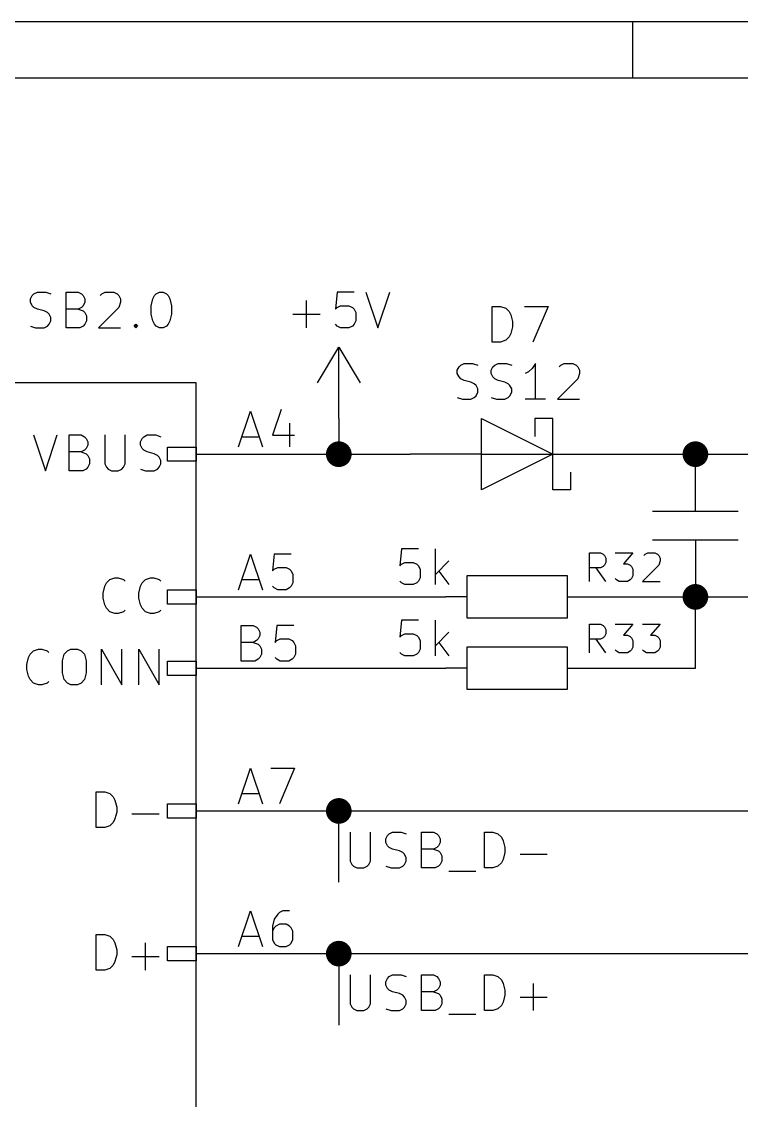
# Model space of a CAD drawing. Header units: inches. Extents: x 0.4 to 16.1, y -11.3 to -0.4.
# Drawn here: x 1.505 to 2.515, y -1.906 to -0.394 of the extents above; entities that cross this region are included whole.
import ezdxf

# ---------------------------------------------------------------- set-up
doc = ezdxf.new("R2010")
doc.units = ezdxf.units.IN
doc.header["$MEASUREMENT"] = 0
for name, color, linetype in [('GREENSIXTYFIVE', 129, 'CONTINUOUS'), ('LIGHTGREEN', 92, 'CONTINUOUS'), ('LIGHTRED', 12, 'CONTINUOUS'), ('RED', 14, 'CONTINUOUS'), ('REDSIX', 19, 'CONTINUOUS'), ('WHITE', 250, 'CONTINUOUS')]:
    doc.layers.add(name, color=color, linetype=linetype)

msp = doc.modelspace()

# ---------------------------------------------------------------- linework, layer by layer
at = {"layer": 'GREENSIXTYFIVE', "linetype": 'CONTINUOUS'}
for p, q in [((1.5179, -0.7823), (1.5202, -0.7776)), ((1.5179, -0.7823), (1.5202, -0.7776)), ((1.5179, -0.7871), (1.5179, -0.7823)), ((1.5179, -0.7871), (1.5179, -0.7823)), ((1.5202, -0.7776), (1.5226, -0.7752)), ((1.5202, -0.7776), (1.5226, -0.7752)), ((1.5226, -0.7752), (1.5274, -0.7728)), ((1.5226, -0.7752), (1.5274, -0.7728)), ((1.5274, -0.7728), (1.5393, -0.7728)), ((1.5274, -0.7728), (1.5393, -0.7728)), ((1.5393, -0.7728), (1.5464, -0.7752)), ((1.5393, -0.7728), (1.5464, -0.7752)), ((1.5679, -0.8228), (1.5679, -0.7728)), ((1.5679, -0.7728), (1.5845, -0.7728)), ((1.5679, -0.8228), (1.5679, -0.7728)), ((1.5679, -0.7728), (1.5845, -0.7728)), ((1.5845, -0.7728), (1.5893, -0.7752)), ((1.5845, -0.7728), (1.5893, -0.7752)), ((1.5893, -0.7752), (1.5917, -0.7776)), ((1.5893, -0.7752), (1.5917, -0.7776)), ((1.5917, -0.7776), (1.594, -0.7823)), ((1.5917, -0.7776), (1.594, -0.7823)), ((1.594, -0.7823), (1.594, -0.7871)), ((1.594, -0.7823), (1.594, -0.7871)), ((1.6155, -0.7776), (1.6179, -0.7752)), ((1.6155, -0.7776), (1.6179, -0.7752)), ((1.6179, -0.7752), (1.6226, -0.7728)), ((1.6179, -0.7752), (1.6226, -0.7728)), ((1.6226, -0.7728), (1.6345, -0.7728)), ((1.6226, -0.7728), (1.6345, -0.7728)), ((1.6345, -0.7728), (1.6393, -0.7752)), ((1.6345, -0.7728), (1.6393, -0.7752)), ((1.6393, -0.7752), (1.6417, -0.7776)), ((1.6393, -0.7752), (1.6417, -0.7776)), ((1.6417, -0.7776), (1.644, -0.7823)), ((1.6417, -0.7776), (1.644, -0.7823)), ((1.644, -0.7823), (1.644, -0.7871)), ((1.644, -0.7823), (1.644, -0.7871)), ((1.6869, -0.7919), (1.6893, -0.7823)), ((1.6869, -0.7919), (1.6893, -0.7823)), ((1.6893, -0.7823), (1.6917, -0.7776)), ((1.6893, -0.7823), (1.6917, -0.7776)), ((1.6917, -0.7776), (1.694, -0.7752)), ((1.6917, -0.7776), (1.694, -0.7752)), ((1.694, -0.7752), (1.6988, -0.7728)), ((1.694, -0.7752), (1.6988, -0.7728)), ((1.6988, -0.7728), (1.7036, -0.7728)), ((1.6988, -0.7728), (1.7036, -0.7728)), ((1.7036, -0.7728), (1.7083, -0.7752)), ((1.7036, -0.7728), (1.7083, -0.7752)), ((1.7083, -0.7752), (1.7107, -0.7776)), ((1.7083, -0.7752), (1.7107, -0.7776)), ((1.7107, -0.7776), (1.7131, -0.7823)), ((1.7107, -0.7776), (1.7131, -0.7823)), ((1.7131, -0.7823), (1.7155, -0.7919)), ((1.7131, -0.7823), (1.7155, -0.7919)), ((1.9048, -0.8228), (1.9048, -0.7847)), ((1.9048, -0.8228), (1.9048, -0.7847)), ((1.9476, -0.7728), (1.9452, -0.7966)), ((1.9476, -0.7728), (1.9452, -0.7966)), ((1.9714, -0.7728), (1.9476, -0.7728)), ((1.9714, -0.7728), (1.9476, -0.7728)), ((1.9881, -0.7728), (2.0048, -0.8228)), ((1.9881, -0.7728), (2.0048, -0.8228)), ((2.0048, -0.8228), (2.0214, -0.7728)), ((2.0048, -0.8228), (2.0214, -0.7728)), ((1.5202, -0.7919), (1.5179, -0.7871)), ((1.5202, -0.7919), (1.5179, -0.7871)), ((1.5226, -0.7942), (1.5202, -0.7919)), ((1.5226, -0.7942), (1.5202, -0.7919)), ((1.5274, -0.7966), (1.5226, -0.7942)), ((1.5274, -0.7966), (1.5226, -0.7942)), ((1.5369, -0.799), (1.5274, -0.7966)), ((1.5369, -0.799), (1.5274, -0.7966)), ((1.5417, -0.8014), (1.5369, -0.799)), ((1.5417, -0.8014), (1.5369, -0.799)), ((1.5845, -0.7966), (1.5679, -0.7966)), ((1.5845, -0.7966), (1.5679, -0.7966)), ((1.5893, -0.7942), (1.5845, -0.7966)), ((1.5893, -0.7942), (1.5845, -0.7966)), ((1.5845, -0.7966), (1.5917, -0.799)), ((1.5845, -0.7966), (1.5917, -0.799)), ((1.5917, -0.7919), (1.5893, -0.7942)), ((1.5917, -0.7919), (1.5893, -0.7942)), ((1.594, -0.7871), (1.5917, -0.7919)), ((1.594, -0.7871), (1.5917, -0.7919)), ((1.5917, -0.799), (1.594, -0.8014)), ((1.5917, -0.799), (1.594, -0.8014)), ((1.6417, -0.7942), (1.6131, -0.8228)), ((1.6417, -0.7942), (1.6131, -0.8228)), ((1.644, -0.7871), (1.6417, -0.7942)), ((1.644, -0.7871), (1.6417, -0.7942)), ((1.6869, -0.8038), (1.6869, -0.7919)), ((1.6869, -0.8038), (1.6869, -0.7919)), ((1.7155, -0.7919), (1.7155, -0.8038)), ((1.7155, -0.7919), (1.7155, -0.8038)), ((1.9452, -0.7966), (1.9476, -0.7942)), ((1.9452, -0.7966), (1.9476, -0.7942)), ((1.9476, -0.7942), (1.9524, -0.7919)), ((1.9476, -0.7942), (1.9524, -0.7919)), ((1.9524, -0.7919), (1.9643, -0.7919)), ((1.9524, -0.7919), (1.9643, -0.7919)), ((1.9643, -0.7919), (1.969, -0.7942)), ((1.9643, -0.7919), (1.969, -0.7942)), ((1.969, -0.7942), (1.9714, -0.7966)), ((1.969, -0.7942), (1.9714, -0.7966)), ((1.9714, -0.7966), (1.9738, -0.8014)), ((1.9714, -0.7966), (1.9738, -0.8014)), ((2.165, -0.8428), (2.165, -0.7928)), ((2.165, -0.7928), (2.1769, -0.7928)), ((2.1769, -0.7928), (2.1841, -0.7952)), ((2.1841, -0.7952), (2.1888, -0.7999)), ((2.1888, -0.7999), (2.1912, -0.8047)), ((2.2103, -0.7928), (2.2436, -0.7928)), ((2.2436, -0.7928), (2.2222, -0.8428)), ((1.544, -0.8038), (1.5417, -0.8014)), ((1.544, -0.8038), (1.5417, -0.8014)), ((1.5464, -0.8085), (1.544, -0.8038)), ((1.5464, -0.8085), (1.544, -0.8038)), ((1.544, -0.818), (1.5464, -0.8133)), ((1.544, -0.818), (1.5464, -0.8133)), ((1.5464, -0.8133), (1.5464, -0.8085)), ((1.5464, -0.8133), (1.5464, -0.8085)), ((1.594, -0.8014), (1.5964, -0.8061)), ((1.594, -0.8014), (1.5964, -0.8061)), ((1.5964, -0.8133), (1.594, -0.818)), ((1.5964, -0.8133), (1.594, -0.818)), ((1.5964, -0.8061), (1.5964, -0.8133)), ((1.5964, -0.8061), (1.5964, -0.8133)), ((1.6893, -0.8133), (1.6869, -0.8038)), ((1.6893, -0.8133), (1.6869, -0.8038)), ((1.6917, -0.818), (1.6893, -0.8133)), ((1.6917, -0.818), (1.6893, -0.8133)), ((1.7131, -0.8133), (1.7107, -0.818)), ((1.7131, -0.8133), (1.7107, -0.818)), ((1.7155, -0.8038), (1.7131, -0.8133)), ((1.7155, -0.8038), (1.7131, -0.8133)), ((1.8857, -0.8038), (1.9238, -0.8038)), ((1.8857, -0.8038), (1.9238, -0.8038)), ((1.9738, -0.8133), (1.9714, -0.818)), ((1.9738, -0.8133), (1.9714, -0.818)), ((1.9738, -0.8014), (1.9738, -0.8133)), ((1.9738, -0.8014), (1.9738, -0.8133)), ((2.1912, -0.8047), (2.1936, -0.8142)), ((2.1936, -0.8142), (2.1936, -0.8214)), ((1.5179, -0.8204), (1.525, -0.8228)), ((1.5179, -0.8204), (1.525, -0.8228)), ((1.525, -0.8228), (1.5369, -0.8228)), ((1.525, -0.8228), (1.5369, -0.8228)), ((1.5369, -0.8228), (1.5417, -0.8204)), ((1.5369, -0.8228), (1.5417, -0.8204)), ((1.5417, -0.8204), (1.544, -0.818)), ((1.5417, -0.8204), (1.544, -0.818)), ((1.5869, -0.8228), (1.5679, -0.8228)), ((1.5869, -0.8228), (1.5679, -0.8228)), ((1.5917, -0.8204), (1.5869, -0.8228)), ((1.5917, -0.8204), (1.5869, -0.8228)), ((1.594, -0.818), (1.5917, -0.8204)), ((1.594, -0.818), (1.5917, -0.8204)), ((1.6131, -0.8228), (1.644, -0.8228)), ((1.6131, -0.8228), (1.644, -0.8228)), ((1.6631, -0.8204), (1.6655, -0.818)), ((1.6631, -0.8204), (1.6655, -0.818)), ((1.6655, -0.8228), (1.6631, -0.8204)), ((1.6655, -0.8228), (1.6631, -0.8204)), ((1.6655, -0.818), (1.6679, -0.8204)), ((1.6655, -0.818), (1.6655, -0.8228)), ((1.6655, -0.818), (1.6679, -0.8204)), ((1.6655, -0.818), (1.6655, -0.8228)), ((1.6679, -0.8204), (1.6655, -0.8228)), ((1.6679, -0.8204), (1.6655, -0.8228)), ((1.694, -0.8204), (1.6917, -0.818)), ((1.694, -0.8204), (1.6917, -0.818)), ((1.6988, -0.8228), (1.694, -0.8204)), ((1.6988, -0.8228), (1.694, -0.8204)), ((1.7036, -0.8228), (1.6988, -0.8228)), ((1.7036, -0.8228), (1.6988, -0.8228)), ((1.7083, -0.8204), (1.7036, -0.8228)), ((1.7083, -0.8204), (1.7036, -0.8228)), ((1.7107, -0.818), (1.7083, -0.8204)), ((1.7107, -0.818), (1.7083, -0.8204)), ((1.9476, -0.8204), (1.9452, -0.818)), ((1.9476, -0.8204), (1.9452, -0.818)), ((1.9524, -0.8228), (1.9476, -0.8204)), ((1.9524, -0.8228), (1.9476, -0.8204)), ((1.9643, -0.8228), (1.9524, -0.8228)), ((1.9643, -0.8228), (1.9524, -0.8228)), ((1.969, -0.8204), (1.9643, -0.8228)), ((1.969, -0.8204), (1.9643, -0.8228)), ((1.9714, -0.818), (1.969, -0.8204)), ((1.9714, -0.818), (1.969, -0.8204)), ((2.1912, -0.8309), (2.1888, -0.8357)), ((2.1936, -0.8214), (2.1912, -0.8309)), ((2.1769, -0.8428), (2.165, -0.8428)), ((2.1841, -0.8404), (2.1769, -0.8428)), ((2.1888, -0.8357), (2.1841, -0.8404)), ((2.1186, -0.8776), (2.121, -0.8752)), ((2.121, -0.8752), (2.1257, -0.8728)), ((2.1257, -0.8728), (2.1376, -0.8728)), ((2.1376, -0.8728), (2.1448, -0.8752)), ((2.1662, -0.8776), (2.1686, -0.8752)), ((2.1686, -0.8752), (2.1734, -0.8728)), ((2.1734, -0.8728), (2.1853, -0.8728)), ((2.1853, -0.8728), (2.1924, -0.8752)), ((2.2257, -0.8728), (2.221, -0.8799)), ((2.2257, -0.9228), (2.2257, -0.8728)), ((2.2591, -0.8776), (2.2614, -0.8752)), ((2.2614, -0.8752), (2.2662, -0.8728)), ((2.2662, -0.8728), (2.2781, -0.8728)), ((2.2781, -0.8728), (2.2829, -0.8752)), ((2.2829, -0.8752), (2.2853, -0.8776)), ((2.1162, -0.8823), (2.1186, -0.8776)), ((2.1162, -0.8871), (2.1162, -0.8823)), ((2.1186, -0.8918), (2.1162, -0.8871)), ((2.121, -0.8942), (2.1186, -0.8918)), ((2.1638, -0.8823), (2.1662, -0.8776)), ((2.1638, -0.8871), (2.1638, -0.8823)), ((2.1662, -0.8918), (2.1638, -0.8871)), ((2.1686, -0.8942), (2.1662, -0.8918)), ((2.2162, -0.8847), (2.2114, -0.8871)), ((2.221, -0.8799), (2.2162, -0.8847)), ((2.2853, -0.8776), (2.2876, -0.8823)), ((2.2876, -0.8871), (2.2853, -0.8942)), ((2.2876, -0.8823), (2.2876, -0.8871)), ((2.1257, -0.8966), (2.121, -0.8942)), ((2.1353, -0.899), (2.1257, -0.8966)), ((2.14, -0.9014), (2.1353, -0.899)), ((2.1424, -0.9038), (2.14, -0.9014)), ((2.1448, -0.9085), (2.1424, -0.9038)), ((2.1734, -0.8966), (2.1686, -0.8942)), ((2.1829, -0.899), (2.1734, -0.8966)), ((2.1876, -0.9014), (2.1829, -0.899)), ((2.19, -0.9038), (2.1876, -0.9014)), ((2.1924, -0.9085), (2.19, -0.9038)), ((2.2853, -0.8942), (2.2567, -0.9228)), ((2.1162, -0.9204), (2.1234, -0.9228)), ((2.1353, -0.9228), (2.14, -0.9204)), ((2.14, -0.9204), (2.1424, -0.918)), ((2.1424, -0.918), (2.1448, -0.9133)), ((2.1448, -0.9133), (2.1448, -0.9085)), ((2.1638, -0.9204), (2.171, -0.9228)), ((2.1829, -0.9228), (2.1876, -0.9204)), ((2.1876, -0.9204), (2.19, -0.918)), ((2.19, -0.918), (2.1924, -0.9133)), ((2.1924, -0.9133), (2.1924, -0.9085)), ((2.1234, -0.9228), (2.1353, -0.9228)), ((2.171, -0.9228), (2.1829, -0.9228)), ((2.24, -0.9228), (2.2114, -0.9228)), ((2.2567, -0.9228), (2.2876, -0.9228)), ((1.5219, -0.9731), (1.5386, -1.0231)), ((1.5219, -0.9731), (1.5386, -1.0231)), ((1.5386, -1.0231), (1.5552, -0.9731)), ((1.5386, -1.0231), (1.5552, -0.9731)), ((1.5719, -1.0231), (1.5719, -0.9731)), ((1.5719, -0.9731), (1.5886, -0.9731)), ((1.5719, -1.0231), (1.5719, -0.9731)), ((1.5719, -0.9731), (1.5886, -0.9731)), ((1.5886, -0.9731), (1.5933, -0.9755)), ((1.5886, -0.9731), (1.5933, -0.9755)), ((1.5933, -0.9755), (1.5957, -0.9779)), ((1.5933, -0.9755), (1.5957, -0.9779)), ((1.5957, -0.9779), (1.5981, -0.9827)), ((1.5957, -0.9779), (1.5981, -0.9827)), ((1.5981, -0.9827), (1.5981, -0.9874)), ((1.5981, -0.9827), (1.5981, -0.9874)), ((1.6219, -0.9731), (1.6219, -1.0136)), ((1.6219, -0.9731), (1.6219, -1.0136)), ((1.6505, -1.0136), (1.6505, -0.9731)), ((1.6505, -1.0136), (1.6505, -0.9731)), ((1.6719, -0.9827), (1.6743, -0.9779)), ((1.6719, -0.9827), (1.6743, -0.9779)), ((1.6719, -0.9874), (1.6719, -0.9827)), ((1.6719, -0.9874), (1.6719, -0.9827)), ((1.6743, -0.9779), (1.6767, -0.9755)), ((1.6743, -0.9779), (1.6767, -0.9755)), ((1.6767, -0.9755), (1.6814, -0.9731)), ((1.6767, -0.9755), (1.6814, -0.9731)), ((1.6814, -0.9731), (1.6933, -0.9731)), ((1.6814, -0.9731), (1.6933, -0.9731)), ((1.6933, -0.9731), (1.7005, -0.9755)), ((1.6933, -0.9731), (1.7005, -0.9755)), ((1.5886, -0.9969), (1.5719, -0.9969)), ((1.5886, -0.9969), (1.5719, -0.9969)), ((1.5933, -0.9946), (1.5886, -0.9969)), ((1.5933, -0.9946), (1.5886, -0.9969)), ((1.5886, -0.9969), (1.5957, -0.9993)), ((1.5886, -0.9969), (1.5957, -0.9993)), ((1.5957, -0.9922), (1.5933, -0.9946)), ((1.5957, -0.9922), (1.5933, -0.9946)), ((1.5981, -0.9874), (1.5957, -0.9922)), ((1.5981, -0.9874), (1.5957, -0.9922)), ((1.6743, -0.9922), (1.6719, -0.9874)), ((1.6743, -0.9922), (1.6719, -0.9874)), ((1.6767, -0.9946), (1.6743, -0.9922)), ((1.6767, -0.9946), (1.6743, -0.9922)), ((1.6814, -0.9969), (1.6767, -0.9946)), ((1.6814, -0.9969), (1.6767, -0.9946)), ((1.691, -0.9993), (1.6814, -0.9969)), ((1.691, -0.9993), (1.6814, -0.9969)), ((1.5957, -0.9993), (1.5981, -1.0017)), ((1.5957, -0.9993), (1.5981, -1.0017)), ((1.5981, -1.0017), (1.6005, -1.0065)), ((1.5981, -1.0017), (1.6005, -1.0065)), ((1.6005, -1.0065), (1.6005, -1.0136)), ((1.6005, -1.0065), (1.6005, -1.0136)), ((1.6957, -1.0017), (1.691, -0.9993)), ((1.6957, -1.0017), (1.691, -0.9993)), ((1.6981, -1.0041), (1.6957, -1.0017)), ((1.6981, -1.0041), (1.6957, -1.0017)), ((1.7005, -1.0088), (1.6981, -1.0041)), ((1.7005, -1.0088), (1.6981, -1.0041)), ((1.7005, -1.0136), (1.7005, -1.0088)), ((1.7005, -1.0136), (1.7005, -1.0088)), ((1.5909, -1.0231), (1.5719, -1.0231)), ((1.5909, -1.0231), (1.5719, -1.0231)), ((1.5957, -1.0208), (1.5909, -1.0231)), ((1.5957, -1.0208), (1.5909, -1.0231)), ((1.5981, -1.0184), (1.5957, -1.0208)), ((1.5981, -1.0184), (1.5957, -1.0208)), ((1.6005, -1.0136), (1.5981, -1.0184)), ((1.6005, -1.0136), (1.5981, -1.0184)), ((1.6219, -1.0136), (1.6243, -1.0184)), ((1.6219, -1.0136), (1.6243, -1.0184)), ((1.6243, -1.0184), (1.6267, -1.0208)), ((1.6243, -1.0184), (1.6267, -1.0208)), ((1.6267, -1.0208), (1.6314, -1.0231)), ((1.6267, -1.0208), (1.6314, -1.0231)), ((1.6314, -1.0231), (1.6409, -1.0231)), ((1.6314, -1.0231), (1.6409, -1.0231)), ((1.6409, -1.0231), (1.6457, -1.0208)), ((1.6409, -1.0231), (1.6457, -1.0208)), ((1.6457, -1.0208), (1.6481, -1.0184)), ((1.6457, -1.0208), (1.6481, -1.0184)), ((1.6481, -1.0184), (1.6505, -1.0136)), ((1.6481, -1.0184), (1.6505, -1.0136)), ((1.6719, -1.0208), (1.679, -1.0231)), ((1.6719, -1.0208), (1.679, -1.0231)), ((1.679, -1.0231), (1.691, -1.0231)), ((1.679, -1.0231), (1.691, -1.0231)), ((1.691, -1.0231), (1.6957, -1.0208)), ((1.691, -1.0231), (1.6957, -1.0208)), ((1.6957, -1.0208), (1.6981, -1.0184)), ((1.6957, -1.0208), (1.6981, -1.0184)), ((1.6981, -1.0184), (1.7005, -1.0136)), ((1.6981, -1.0184), (1.7005, -1.0136)), ((2.0379, -1.1328), (2.0355, -1.1566)), ((2.0379, -1.1328), (2.0355, -1.1566)), ((2.0617, -1.1328), (2.0379, -1.1328)), ((2.0617, -1.1328), (2.0379, -1.1328)), ((2.0855, -1.1828), (2.0855, -1.1328)), ((2.0855, -1.1828), (2.0855, -1.1328)), ((2.3014, -1.1782), (2.3014, -1.1382)), ((2.3014, -1.1382), (2.3167, -1.1382)), ((2.3014, -1.1782), (2.3014, -1.1382)), ((2.3014, -1.1382), (2.3167, -1.1382)), ((2.3167, -1.1382), (2.3205, -1.1401)), ((2.3167, -1.1382), (2.3205, -1.1401)), ((2.3205, -1.1401), (2.3224, -1.1421)), ((2.3205, -1.1401), (2.3224, -1.1421)), ((2.3224, -1.1421), (2.3243, -1.1459)), ((2.3224, -1.1421), (2.3243, -1.1459)), ((2.3243, -1.1459), (2.3243, -1.1516)), ((2.3243, -1.1459), (2.3243, -1.1516)), ((2.3376, -1.1382), (2.3624, -1.1382)), ((2.3376, -1.1382), (2.3624, -1.1382)), ((2.3624, -1.1382), (2.349, -1.1535)), ((2.3624, -1.1382), (2.349, -1.1535)), ((2.3776, -1.1421), (2.3795, -1.1401)), ((2.3776, -1.1421), (2.3795, -1.1401)), ((2.3795, -1.1401), (2.3833, -1.1382)), ((2.3795, -1.1401), (2.3833, -1.1382)), ((2.3833, -1.1382), (2.3929, -1.1382)), ((2.3833, -1.1382), (2.3929, -1.1382)), ((2.3929, -1.1382), (2.3967, -1.1401)), ((2.3929, -1.1382), (2.3967, -1.1401)), ((2.3967, -1.1401), (2.3986, -1.1421)), ((2.3967, -1.1401), (2.3986, -1.1421)), ((2.3986, -1.1421), (2.4005, -1.1459)), ((2.3986, -1.1421), (2.4005, -1.1459)), ((2.4005, -1.1459), (2.4005, -1.1497)), ((2.4005, -1.1459), (2.4005, -1.1497)), ((2.0355, -1.1566), (2.0379, -1.1542)), ((2.0355, -1.1566), (2.0379, -1.1542)), ((2.0379, -1.1542), (2.0426, -1.1519)), ((2.0379, -1.1542), (2.0426, -1.1519)), ((2.0426, -1.1519), (2.0545, -1.1519)), ((2.0426, -1.1519), (2.0545, -1.1519)), ((2.0545, -1.1519), (2.0593, -1.1542)), ((2.0545, -1.1519), (2.0593, -1.1542)), ((2.0593, -1.1542), (2.0617, -1.1566)), ((2.0593, -1.1542), (2.0617, -1.1566)), ((2.0617, -1.1566), (2.064, -1.1614)), ((2.0617, -1.1566), (2.064, -1.1614)), ((2.064, -1.1614), (2.064, -1.1733)), ((2.064, -1.1614), (2.064, -1.1733)), ((2.1045, -1.1495), (2.0855, -1.1685)), ((2.1045, -1.1495), (2.0855, -1.1685)), ((2.0902, -1.1638), (2.1045, -1.1828)), ((2.0902, -1.1638), (2.1045, -1.1828)), ((2.3167, -1.1592), (2.3014, -1.1592)), ((2.3167, -1.1592), (2.3014, -1.1592)), ((2.3243, -1.1782), (2.311, -1.1592)), ((2.3243, -1.1782), (2.311, -1.1592)), ((2.3205, -1.1573), (2.3167, -1.1592)), ((2.3205, -1.1573), (2.3167, -1.1592)), ((2.3224, -1.1554), (2.3205, -1.1573)), ((2.3224, -1.1554), (2.3205, -1.1573)), ((2.3243, -1.1516), (2.3224, -1.1554)), ((2.3243, -1.1516), (2.3224, -1.1554)), ((2.349, -1.1535), (2.3548, -1.1535)), ((2.349, -1.1535), (2.3548, -1.1535)), ((2.3548, -1.1535), (2.3586, -1.1554)), ((2.3548, -1.1535), (2.3586, -1.1554)), ((2.3586, -1.1554), (2.3605, -1.1573)), ((2.3586, -1.1554), (2.3605, -1.1573)), ((2.3605, -1.1573), (2.3624, -1.1611)), ((2.3605, -1.1573), (2.3624, -1.1611)), ((2.3624, -1.1611), (2.3624, -1.1706)), ((2.3624, -1.1611), (2.3624, -1.1706)), ((2.3986, -1.1554), (2.3757, -1.1782)), ((2.3986, -1.1554), (2.3757, -1.1782)), ((2.4005, -1.1497), (2.3986, -1.1554)), ((2.4005, -1.1497), (2.3986, -1.1554)), ((1.6243, -1.1803), (1.629, -1.1755)), ((1.6243, -1.1803), (1.629, -1.1755)), ((1.629, -1.1755), (1.6362, -1.1731)), ((1.629, -1.1755), (1.6362, -1.1731)), ((1.6362, -1.1731), (1.6409, -1.1731)), ((1.6362, -1.1731), (1.6409, -1.1731)), ((1.6409, -1.1731), (1.6481, -1.1755)), ((1.6409, -1.1731), (1.6481, -1.1755)), ((1.6481, -1.1755), (1.6505, -1.1779)), ((1.6481, -1.1755), (1.6505, -1.1779)), ((1.6743, -1.1803), (1.679, -1.1755)), ((1.6743, -1.1803), (1.679, -1.1755)), ((1.679, -1.1755), (1.6862, -1.1731)), ((1.679, -1.1755), (1.6862, -1.1731)), ((1.6862, -1.1731), (1.6909, -1.1731)), ((1.6862, -1.1731), (1.6909, -1.1731)), ((1.6909, -1.1731), (1.6981, -1.1755)), ((1.6909, -1.1731), (1.6981, -1.1755)), ((1.6981, -1.1755), (1.7005, -1.1779)), ((1.6981, -1.1755), (1.7005, -1.1779)), ((2.0379, -1.1804), (2.0355, -1.178)), ((2.0379, -1.1804), (2.0355, -1.178)), ((2.0617, -1.178), (2.0593, -1.1804)), ((2.0617, -1.178), (2.0593, -1.1804)), ((2.064, -1.1733), (2.0617, -1.178)), ((2.064, -1.1733), (2.0617, -1.178)), ((2.3395, -1.1763), (2.3376, -1.1744)), ((2.3395, -1.1763), (2.3376, -1.1744)), ((2.3433, -1.1782), (2.3395, -1.1763)), ((2.3433, -1.1782), (2.3395, -1.1763)), ((2.3548, -1.1782), (2.3433, -1.1782)), ((2.3548, -1.1782), (2.3433, -1.1782)), ((2.3586, -1.1763), (2.3548, -1.1782)), ((2.3586, -1.1763), (2.3548, -1.1782)), ((2.3605, -1.1744), (2.3586, -1.1763)), ((2.3605, -1.1744), (2.3586, -1.1763)), ((2.3624, -1.1706), (2.3605, -1.1744)), ((2.3624, -1.1706), (2.3605, -1.1744)), ((2.3757, -1.1782), (2.4005, -1.1782)), ((2.3757, -1.1782), (2.4005, -1.1782)), ((1.6195, -1.1946), (1.6219, -1.185)), ((1.6195, -1.1946), (1.6219, -1.185)), ((1.6219, -1.185), (1.6243, -1.1803)), ((1.6219, -1.185), (1.6243, -1.1803)), ((1.6695, -1.1946), (1.6719, -1.185)), ((1.6695, -1.1946), (1.6719, -1.185)), ((1.6719, -1.185), (1.6743, -1.1803)), ((1.6719, -1.185), (1.6743, -1.1803)), ((2.0426, -1.1828), (2.0379, -1.1804)), ((2.0426, -1.1828), (2.0379, -1.1804)), ((2.0545, -1.1828), (2.0426, -1.1828)), ((2.0545, -1.1828), (2.0426, -1.1828)), ((2.0593, -1.1804), (2.0545, -1.1828)), ((2.0593, -1.1804), (2.0545, -1.1828)), ((1.6195, -1.2017), (1.6195, -1.1946)), ((1.6195, -1.2017), (1.6195, -1.1946)), ((1.6219, -1.2112), (1.6195, -1.2017)), ((1.6219, -1.2112), (1.6195, -1.2017)), ((1.6695, -1.2017), (1.6695, -1.1946)), ((1.6695, -1.2017), (1.6695, -1.1946)), ((1.6719, -1.2112), (1.6695, -1.2017)), ((1.6719, -1.2112), (1.6695, -1.2017)), ((1.6243, -1.216), (1.6219, -1.2112)), ((1.6243, -1.216), (1.6219, -1.2112)), ((1.629, -1.2208), (1.6243, -1.216)), ((1.629, -1.2208), (1.6243, -1.216)), ((1.6362, -1.2231), (1.629, -1.2208)), ((1.6362, -1.2231), (1.629, -1.2208)), ((1.6409, -1.2231), (1.6362, -1.2231)), ((1.6409, -1.2231), (1.6362, -1.2231)), ((1.6481, -1.2208), (1.6409, -1.2231)), ((1.6481, -1.2208), (1.6409, -1.2231)), ((1.6505, -1.2184), (1.6481, -1.2208)), ((1.6505, -1.2184), (1.6481, -1.2208)), ((1.6743, -1.216), (1.6719, -1.2112)), ((1.6743, -1.216), (1.6719, -1.2112)), ((1.679, -1.2208), (1.6743, -1.216)), ((1.679, -1.2208), (1.6743, -1.216)), ((1.6862, -1.2231), (1.679, -1.2208)), ((1.6862, -1.2231), (1.679, -1.2208)), ((1.6909, -1.2231), (1.6862, -1.2231)), ((1.6909, -1.2231), (1.6862, -1.2231)), ((1.6981, -1.2208), (1.6909, -1.2231)), ((1.6981, -1.2208), (1.6909, -1.2231)), ((1.7005, -1.2184), (1.6981, -1.2208)), ((1.7005, -1.2184), (1.6981, -1.2208)), ((2.0379, -1.2328), (2.0355, -1.2566)), ((2.0379, -1.2328), (2.0355, -1.2566)), ((2.0617, -1.2328), (2.0379, -1.2328)), ((2.0617, -1.2328), (2.0379, -1.2328)), ((2.0855, -1.2828), (2.0855, -1.2328)), ((2.0855, -1.2828), (2.0855, -1.2328)), ((2.3014, -1.2782), (2.3014, -1.2382)), ((2.3014, -1.2382), (2.3167, -1.2382)), ((2.3014, -1.2782), (2.3014, -1.2382)), ((2.3014, -1.2382), (2.3167, -1.2382)), ((2.3167, -1.2382), (2.3205, -1.2401)), ((2.3167, -1.2382), (2.3205, -1.2401)), ((2.3376, -1.2382), (2.3624, -1.2382)), ((2.3376, -1.2382), (2.3624, -1.2382)), ((2.3624, -1.2382), (2.349, -1.2535)), ((2.3624, -1.2382), (2.349, -1.2535)), ((2.3757, -1.2382), (2.4005, -1.2382)), ((2.3757, -1.2382), (2.4005, -1.2382)), ((2.4005, -1.2382), (2.3871, -1.2535)), ((2.4005, -1.2382), (2.3871, -1.2535)), ((2.0355, -1.2566), (2.0379, -1.2542)), ((2.0355, -1.2566), (2.0379, -1.2542)), ((2.0379, -1.2542), (2.0426, -1.2519)), ((2.0379, -1.2542), (2.0426, -1.2519)), ((2.0426, -1.2519), (2.0545, -1.2519)), ((2.0426, -1.2519), (2.0545, -1.2519)), ((2.0545, -1.2519), (2.0593, -1.2542)), ((2.0545, -1.2519), (2.0593, -1.2542)), ((2.0593, -1.2542), (2.0617, -1.2566)), ((2.0593, -1.2542), (2.0617, -1.2566)), ((2.1045, -1.2495), (2.0855, -1.2685)), ((2.1045, -1.2495), (2.0855, -1.2685)), ((2.3205, -1.2401), (2.3224, -1.2421)), ((2.3205, -1.2401), (2.3224, -1.2421)), ((2.3224, -1.2421), (2.3243, -1.2459)), ((2.3224, -1.2421), (2.3243, -1.2459)), ((2.3243, -1.2516), (2.3224, -1.2554)), ((2.3243, -1.2516), (2.3224, -1.2554)), ((2.3243, -1.2459), (2.3243, -1.2516)), ((2.3243, -1.2459), (2.3243, -1.2516)), ((2.349, -1.2535), (2.3548, -1.2535)), ((2.349, -1.2535), (2.3548, -1.2535)), ((2.3548, -1.2535), (2.3586, -1.2554)), ((2.3548, -1.2535), (2.3586, -1.2554)), ((2.3871, -1.2535), (2.3929, -1.2535)), ((2.3871, -1.2535), (2.3929, -1.2535)), ((2.3929, -1.2535), (2.3967, -1.2554)), ((2.3929, -1.2535), (2.3967, -1.2554)), ((2.0617, -1.2566), (2.064, -1.2614)), ((2.0617, -1.2566), (2.064, -1.2614)), ((2.064, -1.2614), (2.064, -1.2733)), ((2.064, -1.2614), (2.064, -1.2733)), ((2.0902, -1.2638), (2.1045, -1.2828)), ((2.0902, -1.2638), (2.1045, -1.2828)), ((2.3167, -1.2592), (2.3014, -1.2592)), ((2.3167, -1.2592), (2.3014, -1.2592)), ((2.3243, -1.2782), (2.311, -1.2592)), ((2.3243, -1.2782), (2.311, -1.2592)), ((2.3205, -1.2573), (2.3167, -1.2592)), ((2.3205, -1.2573), (2.3167, -1.2592)), ((2.3224, -1.2554), (2.3205, -1.2573)), ((2.3224, -1.2554), (2.3205, -1.2573)), ((2.3586, -1.2554), (2.3605, -1.2573)), ((2.3586, -1.2554), (2.3605, -1.2573)), ((2.3605, -1.2573), (2.3624, -1.2611)), ((2.3605, -1.2573), (2.3624, -1.2611)), ((2.3624, -1.2611), (2.3624, -1.2706)), ((2.3624, -1.2611), (2.3624, -1.2706)), ((2.3967, -1.2554), (2.3986, -1.2573)), ((2.3967, -1.2554), (2.3986, -1.2573)), ((2.3986, -1.2573), (2.4005, -1.2611)), ((2.3986, -1.2573), (2.4005, -1.2611)), ((2.4005, -1.2611), (2.4005, -1.2706)), ((2.4005, -1.2611), (2.4005, -1.2706)), ((1.5124, -1.2946), (1.5148, -1.285)), ((1.5124, -1.2946), (1.5148, -1.285)), ((1.5148, -1.285), (1.5171, -1.2803)), ((1.5148, -1.285), (1.5171, -1.2803)), ((1.5171, -1.2803), (1.5219, -1.2755)), ((1.5171, -1.2803), (1.5219, -1.2755)), ((1.5219, -1.2755), (1.529, -1.2731)), ((1.5219, -1.2755), (1.529, -1.2731)), ((1.529, -1.2731), (1.5338, -1.2731)), ((1.529, -1.2731), (1.5338, -1.2731)), ((1.5338, -1.2731), (1.5409, -1.2755)), ((1.5338, -1.2731), (1.5409, -1.2755)), ((1.5409, -1.2755), (1.5433, -1.2779)), ((1.5409, -1.2755), (1.5433, -1.2779)), ((1.5624, -1.2898), (1.5648, -1.2803)), ((1.5624, -1.2898), (1.5648, -1.2803)), ((1.5648, -1.2803), (1.5695, -1.2755)), ((1.5648, -1.2803), (1.5695, -1.2755)), ((1.5695, -1.2755), (1.5743, -1.2731)), ((1.5695, -1.2755), (1.5743, -1.2731)), ((1.5743, -1.2731), (1.5838, -1.2731)), ((1.5743, -1.2731), (1.5838, -1.2731)), ((1.5838, -1.2731), (1.5886, -1.2755)), ((1.5838, -1.2731), (1.5886, -1.2755)), ((1.5886, -1.2755), (1.5933, -1.2803)), ((1.5886, -1.2755), (1.5933, -1.2803)), ((1.5933, -1.2803), (1.5957, -1.2898)), ((1.5933, -1.2803), (1.5957, -1.2898)), ((1.6171, -1.3231), (1.6171, -1.2731)), ((1.6171, -1.2731), (1.6457, -1.3231)), ((1.6171, -1.3231), (1.6171, -1.2731)), ((1.6171, -1.2731), (1.6457, -1.3231)), ((1.6457, -1.3231), (1.6457, -1.2731)), ((1.6457, -1.3231), (1.6457, -1.2731)), ((1.6695, -1.3231), (1.6695, -1.2731)), ((1.6695, -1.2731), (1.6981, -1.3231)), ((1.6695, -1.3231), (1.6695, -1.2731)), ((1.6695, -1.2731), (1.6981, -1.3231)), ((1.6981, -1.3231), (1.6981, -1.2731)), ((1.6981, -1.3231), (1.6981, -1.2731)), ((2.0379, -1.2804), (2.0355, -1.278)), ((2.0379, -1.2804), (2.0355, -1.278)), ((2.0426, -1.2828), (2.0379, -1.2804)), ((2.0426, -1.2828), (2.0379, -1.2804)), ((2.0545, -1.2828), (2.0426, -1.2828)), ((2.0545, -1.2828), (2.0426, -1.2828)), ((2.0593, -1.2804), (2.0545, -1.2828)), ((2.0593, -1.2804), (2.0545, -1.2828)), ((2.0617, -1.278), (2.0593, -1.2804)), ((2.0617, -1.278), (2.0593, -1.2804)), ((2.064, -1.2733), (2.0617, -1.278)), ((2.064, -1.2733), (2.0617, -1.278)), ((2.3395, -1.2763), (2.3376, -1.2744)), ((2.3395, -1.2763), (2.3376, -1.2744)), ((2.3433, -1.2782), (2.3395, -1.2763)), ((2.3433, -1.2782), (2.3395, -1.2763)), ((2.3548, -1.2782), (2.3433, -1.2782)), ((2.3548, -1.2782), (2.3433, -1.2782)), ((2.3586, -1.2763), (2.3548, -1.2782)), ((2.3586, -1.2763), (2.3548, -1.2782)), ((2.3605, -1.2744), (2.3586, -1.2763)), ((2.3605, -1.2744), (2.3586, -1.2763)), ((2.3624, -1.2706), (2.3605, -1.2744)), ((2.3624, -1.2706), (2.3605, -1.2744)), ((2.3776, -1.2763), (2.3757, -1.2744)), ((2.3776, -1.2763), (2.3757, -1.2744)), ((2.3814, -1.2782), (2.3776, -1.2763)), ((2.3814, -1.2782), (2.3776, -1.2763)), ((2.3929, -1.2782), (2.3814, -1.2782)), ((2.3929, -1.2782), (2.3814, -1.2782)), ((2.3967, -1.2763), (2.3929, -1.2782)), ((2.3967, -1.2763), (2.3929, -1.2782)), ((2.3986, -1.2744), (2.3967, -1.2763)), ((2.3986, -1.2744), (2.3967, -1.2763)), ((2.4005, -1.2706), (2.3986, -1.2744)), ((2.4005, -1.2706), (2.3986, -1.2744)), ((1.5124, -1.3017), (1.5124, -1.2946)), ((1.5124, -1.3017), (1.5124, -1.2946)), ((1.5624, -1.3065), (1.5624, -1.2898)), ((1.5624, -1.3065), (1.5624, -1.2898)), ((1.5957, -1.2898), (1.5957, -1.3065)), ((1.5957, -1.2898), (1.5957, -1.3065)), ((1.5148, -1.3112), (1.5124, -1.3017)), ((1.5148, -1.3112), (1.5124, -1.3017)), ((1.5171, -1.316), (1.5148, -1.3112)), ((1.5171, -1.316), (1.5148, -1.3112)), ((1.5648, -1.316), (1.5624, -1.3065)), ((1.5648, -1.316), (1.5624, -1.3065)), ((1.5957, -1.3065), (1.5933, -1.316)), ((1.5957, -1.3065), (1.5933, -1.316)), ((1.5219, -1.3208), (1.5171, -1.316)), ((1.5219, -1.3208), (1.5171, -1.316)), ((1.529, -1.3231), (1.5219, -1.3208)), ((1.529, -1.3231), (1.5219, -1.3208)), ((1.5338, -1.3231), (1.529, -1.3231)), ((1.5338, -1.3231), (1.529, -1.3231)), ((1.5409, -1.3208), (1.5338, -1.3231)), ((1.5409, -1.3208), (1.5338, -1.3231)), ((1.5433, -1.3184), (1.5409, -1.3208)), ((1.5433, -1.3184), (1.5409, -1.3208)), ((1.5695, -1.3208), (1.5648, -1.316)), ((1.5695, -1.3208), (1.5648, -1.316)), ((1.5743, -1.3231), (1.5695, -1.3208)), ((1.5743, -1.3231), (1.5695, -1.3208)), ((1.5838, -1.3231), (1.5743, -1.3231)), ((1.5838, -1.3231), (1.5743, -1.3231)), ((1.5886, -1.3208), (1.5838, -1.3231)), ((1.5886, -1.3208), (1.5838, -1.3231)), ((1.5933, -1.316), (1.5886, -1.3208)), ((1.5933, -1.316), (1.5886, -1.3208)), ((1.61, -1.5231), (1.61, -1.4731)), ((1.61, -1.4731), (1.6219, -1.4731)), ((1.61, -1.5231), (1.61, -1.4731)), ((1.61, -1.4731), (1.6219, -1.4731)), ((1.6219, -1.4731), (1.629, -1.4755)), ((1.6219, -1.4731), (1.629, -1.4755)), ((1.629, -1.4755), (1.6338, -1.4803)), ((1.629, -1.4755), (1.6338, -1.4803)), ((1.6338, -1.4803), (1.6362, -1.485)), ((1.6338, -1.4803), (1.6362, -1.485)), ((1.6362, -1.485), (1.6386, -1.4946)), ((1.6362, -1.485), (1.6386, -1.4946)), ((1.6386, -1.4946), (1.6386, -1.5017)), ((1.6386, -1.4946), (1.6386, -1.5017)), ((1.6362, -1.5112), (1.6338, -1.516)), ((1.6362, -1.5112), (1.6338, -1.516)), ((1.6386, -1.5017), (1.6362, -1.5112)), ((1.6386, -1.5017), (1.6362, -1.5112)), ((1.66, -1.5041), (1.6981, -1.5041)), ((1.66, -1.5041), (1.6981, -1.5041)), ((1.6219, -1.5231), (1.61, -1.5231)), ((1.6219, -1.5231), (1.61, -1.5231)), ((1.629, -1.5208), (1.6219, -1.5231)), ((1.629, -1.5208), (1.6219, -1.5231)), ((1.6338, -1.516), (1.629, -1.5208)), ((1.6338, -1.516), (1.629, -1.5208)), ((1.61, -1.7231), (1.61, -1.6731)), ((1.61, -1.6731), (1.6219, -1.6731)), ((1.61, -1.7231), (1.61, -1.6731)), ((1.61, -1.6731), (1.6219, -1.6731)), ((1.6219, -1.6731), (1.629, -1.6755)), ((1.6219, -1.6731), (1.629, -1.6755)), ((1.629, -1.6755), (1.6338, -1.6803)), ((1.629, -1.6755), (1.6338, -1.6803)), ((1.6338, -1.6803), (1.6362, -1.685)), ((1.6338, -1.6803), (1.6362, -1.685)), ((1.6362, -1.685), (1.6386, -1.6946)), ((1.6362, -1.685), (1.6386, -1.6946)), ((1.679, -1.7231), (1.679, -1.685)), ((1.679, -1.7231), (1.679, -1.685)), ((1.6386, -1.7017), (1.6362, -1.7112)), ((1.6386, -1.7017), (1.6362, -1.7112)), ((1.6386, -1.6946), (1.6386, -1.7017)), ((1.6386, -1.6946), (1.6386, -1.7017)), ((1.66, -1.7041), (1.6981, -1.7041)), ((1.66, -1.7041), (1.6981, -1.7041)), ((1.6219, -1.7231), (1.61, -1.7231)), ((1.6219, -1.7231), (1.61, -1.7231)), ((1.629, -1.7208), (1.6219, -1.7231)), ((1.629, -1.7208), (1.6219, -1.7231)), ((1.6338, -1.716), (1.629, -1.7208)), ((1.6338, -1.716), (1.629, -1.7208)), ((1.6362, -1.7112), (1.6338, -1.716)), ((1.6362, -1.7112), (1.6338, -1.716))]:
    msp.add_line(p, q, dxfattribs=at)
at = {"layer": 'LIGHTGREEN', "linetype": 'CONTINUOUS'}
for p, q in [((1.95, -0.95), (1.95, -1)), ((1.95, -1), (2.05, -1)), ((2.35, -1), (2.45, -1)), ((2.45, -1), (2.6, -1)), ((1.95, -1.2), (2.1, -1.2)), ((2.3, -1.2), (2.45, -1.2)), ((2.45, -1.3), (2.45, -1.2)), ((2.45, -1.2), (3.15, -1.2)), ((1.95, -1.3), (2.1, -1.3)), ((2.3, -1.3), (2.45, -1.3)), ((1.95, -1.5), (2.6, -1.5)), ((1.95, -1.6), (1.95, -1.5)), ((1.95, -1.7), (1.95, -1.8)), ((1.95, -1.7), (2.6, -1.7))]:
    msp.add_line(p, q, dxfattribs=at)
at = {"layer": 'LIGHTGREEN', "const_width": 0.018}
for points in [[(1.941, -1, 1), (1.959, -1, 1)], [(2.441, -1, 1), (2.459, -1, 1)], [(2.441, -1.2, 1), (2.459, -1.2, 1)], [(1.941, -1.5, 1), (1.959, -1.5, 1)], [(1.941, -1.7, 1), (1.959, -1.7, 1)]]:
    msp.add_lwpolyline(points, format="xyb", close=True, dxfattribs=at)
at = {"layer": 'LIGHTRED', "linetype": 'CONTINUOUS'}
for p, q in [((1.8095, -0.9899), (1.8262, -0.9399)), ((1.8095, -0.9899), (1.8262, -0.9399)), ((1.8262, -0.9399), (1.8429, -0.9899)), ((1.8262, -0.9399), (1.8429, -0.9899)), ((1.869, -0.9375), (1.8571, -0.9732)), ((1.869, -0.9375), (1.8571, -0.9732)), ((1.881, -0.9565), (1.881, -0.9899)), ((1.881, -0.9565), (1.881, -0.9899)), ((1.8143, -0.9756), (1.8381, -0.9756)), ((1.8143, -0.9756), (1.8381, -0.9756)), ((1.8571, -0.9732), (1.8881, -0.9732)), ((1.8571, -0.9732), (1.8881, -0.9732)), ((1.8095, -1.1899), (1.8262, -1.1399)), ((1.8095, -1.1899), (1.8262, -1.1399)), ((1.8262, -1.1399), (1.8429, -1.1899)), ((1.8262, -1.1399), (1.8429, -1.1899)), ((1.8595, -1.1399), (1.8571, -1.1637)), ((1.8595, -1.1399), (1.8571, -1.1637)), ((1.8833, -1.1399), (1.8595, -1.1399)), ((1.8833, -1.1399), (1.8595, -1.1399)), ((1.8571, -1.1637), (1.8595, -1.1613)), ((1.8571, -1.1637), (1.8595, -1.1613)), ((1.8595, -1.1613), (1.8643, -1.1589)), ((1.8595, -1.1613), (1.8643, -1.1589)), ((1.8643, -1.1589), (1.8762, -1.1589)), ((1.8643, -1.1589), (1.8762, -1.1589)), ((1.8762, -1.1589), (1.881, -1.1613)), ((1.8762, -1.1589), (1.881, -1.1613)), ((1.881, -1.1613), (1.8833, -1.1637)), ((1.881, -1.1613), (1.8833, -1.1637)), ((1.8833, -1.1637), (1.8857, -1.1684)), ((1.8833, -1.1637), (1.8857, -1.1684)), ((1.8143, -1.1756), (1.8381, -1.1756)), ((1.8143, -1.1756), (1.8381, -1.1756)), ((1.8857, -1.1684), (1.8857, -1.1804)), ((1.8857, -1.1684), (1.8857, -1.1804)), ((1.8595, -1.1875), (1.8571, -1.1851)), ((1.8595, -1.1875), (1.8571, -1.1851)), ((1.8643, -1.1899), (1.8595, -1.1875)), ((1.8643, -1.1899), (1.8595, -1.1875)), ((1.8762, -1.1899), (1.8643, -1.1899)), ((1.8762, -1.1899), (1.8643, -1.1899)), ((1.881, -1.1875), (1.8762, -1.1899)), ((1.881, -1.1875), (1.8762, -1.1899)), ((1.8833, -1.1851), (1.881, -1.1875)), ((1.8833, -1.1851), (1.881, -1.1875)), ((1.8857, -1.1804), (1.8833, -1.1851)), ((1.8857, -1.1804), (1.8833, -1.1851)), ((1.8131, -1.2899), (1.8131, -1.2399)), ((1.8131, -1.2399), (1.8298, -1.2399)), ((1.8131, -1.2899), (1.8131, -1.2399)), ((1.8131, -1.2399), (1.8298, -1.2399)), ((1.8298, -1.2399), (1.8345, -1.2423)), ((1.8298, -1.2399), (1.8345, -1.2423)), ((1.8345, -1.2423), (1.8369, -1.2446)), ((1.8345, -1.2423), (1.8369, -1.2446)), ((1.8369, -1.2446), (1.8393, -1.2494)), ((1.8369, -1.2446), (1.8393, -1.2494)), ((1.8393, -1.2542), (1.8369, -1.2589)), ((1.8393, -1.2542), (1.8369, -1.2589)), ((1.8393, -1.2494), (1.8393, -1.2542)), ((1.8393, -1.2494), (1.8393, -1.2542)), ((1.8631, -1.2399), (1.8607, -1.2637)), ((1.8631, -1.2399), (1.8607, -1.2637)), ((1.8869, -1.2399), (1.8631, -1.2399)), ((1.8869, -1.2399), (1.8631, -1.2399)), ((1.8298, -1.2637), (1.8131, -1.2637)), ((1.8298, -1.2637), (1.8131, -1.2637)), ((1.8345, -1.2613), (1.8298, -1.2637)), ((1.8345, -1.2613), (1.8298, -1.2637)), ((1.8298, -1.2637), (1.8369, -1.2661)), ((1.8298, -1.2637), (1.8369, -1.2661)), ((1.8369, -1.2589), (1.8345, -1.2613)), ((1.8369, -1.2589), (1.8345, -1.2613)), ((1.8369, -1.2661), (1.8393, -1.2684)), ((1.8369, -1.2661), (1.8393, -1.2684)), ((1.8393, -1.2684), (1.8417, -1.2732)), ((1.8393, -1.2684), (1.8417, -1.2732)), ((1.8607, -1.2637), (1.8631, -1.2613)), ((1.8607, -1.2637), (1.8631, -1.2613)), ((1.8631, -1.2613), (1.8679, -1.2589)), ((1.8631, -1.2613), (1.8679, -1.2589)), ((1.8679, -1.2589), (1.8798, -1.2589)), ((1.8679, -1.2589), (1.8798, -1.2589)), ((1.8798, -1.2589), (1.8845, -1.2613)), ((1.8798, -1.2589), (1.8845, -1.2613)), ((1.8845, -1.2613), (1.8869, -1.2637)), ((1.8845, -1.2613), (1.8869, -1.2637)), ((1.8869, -1.2637), (1.8893, -1.2684)), ((1.8869, -1.2637), (1.8893, -1.2684)), ((1.8893, -1.2684), (1.8893, -1.2804)), ((1.8893, -1.2684), (1.8893, -1.2804)), ((1.8393, -1.2851), (1.8369, -1.2875)), ((1.8393, -1.2851), (1.8369, -1.2875)), ((1.8417, -1.2804), (1.8393, -1.2851)), ((1.8417, -1.2804), (1.8393, -1.2851)), ((1.8417, -1.2732), (1.8417, -1.2804)), ((1.8417, -1.2732), (1.8417, -1.2804)), ((1.8631, -1.2875), (1.8607, -1.2851)), ((1.8631, -1.2875), (1.8607, -1.2851)), ((1.8869, -1.2851), (1.8845, -1.2875)), ((1.8869, -1.2851), (1.8845, -1.2875)), ((1.8893, -1.2804), (1.8869, -1.2851)), ((1.8893, -1.2804), (1.8869, -1.2851)), ((1.8321, -1.2899), (1.8131, -1.2899)), ((1.8321, -1.2899), (1.8131, -1.2899)), ((1.8369, -1.2875), (1.8321, -1.2899)), ((1.8369, -1.2875), (1.8321, -1.2899)), ((1.8679, -1.2899), (1.8631, -1.2875)), ((1.8679, -1.2899), (1.8631, -1.2875)), ((1.8798, -1.2899), (1.8679, -1.2899)), ((1.8798, -1.2899), (1.8679, -1.2899)), ((1.8845, -1.2875), (1.8798, -1.2899)), ((1.8845, -1.2875), (1.8798, -1.2899)), ((1.8095, -1.4899), (1.8262, -1.4399)), ((1.8095, -1.4899), (1.8262, -1.4399)), ((1.8262, -1.4399), (1.8429, -1.4899)), ((1.8262, -1.4399), (1.8429, -1.4899)), ((1.8548, -1.4399), (1.8881, -1.4399)), ((1.8548, -1.4399), (1.8881, -1.4399)), ((1.8881, -1.4399), (1.8667, -1.4899)), ((1.8881, -1.4399), (1.8667, -1.4899)), ((1.8143, -1.4756), (1.8381, -1.4756)), ((1.8143, -1.4756), (1.8381, -1.4756)), ((1.8095, -1.6899), (1.8262, -1.6399)), ((1.8095, -1.6899), (1.8262, -1.6399)), ((1.8262, -1.6399), (1.8429, -1.6899)), ((1.8262, -1.6399), (1.8429, -1.6899)), ((1.8643, -1.6446), (1.8595, -1.6518)), ((1.8643, -1.6446), (1.8595, -1.6518)), ((1.8667, -1.6423), (1.8643, -1.6446)), ((1.8667, -1.6423), (1.8643, -1.6446)), ((1.8714, -1.6399), (1.8667, -1.6423)), ((1.8714, -1.6399), (1.8667, -1.6423)), ((1.881, -1.6399), (1.8714, -1.6399)), ((1.881, -1.6399), (1.8714, -1.6399)), ((1.8595, -1.6518), (1.8571, -1.6613)), ((1.8595, -1.6518), (1.8571, -1.6613)), ((1.8571, -1.6613), (1.8571, -1.6804)), ((1.8571, -1.6613), (1.8571, -1.6804)), ((1.8619, -1.6613), (1.8595, -1.6637)), ((1.8619, -1.6613), (1.8595, -1.6637)), ((1.8667, -1.6589), (1.8619, -1.6613)), ((1.8667, -1.6589), (1.8619, -1.6613)), ((1.8762, -1.6589), (1.8667, -1.6589)), ((1.8762, -1.6589), (1.8667, -1.6589)), ((1.881, -1.6613), (1.8762, -1.6589)), ((1.881, -1.6613), (1.8762, -1.6589)), ((1.8833, -1.6637), (1.881, -1.6613)), ((1.8833, -1.6637), (1.881, -1.6613)), ((1.8143, -1.6756), (1.8381, -1.6756)), ((1.8143, -1.6756), (1.8381, -1.6756)), ((1.8595, -1.6637), (1.8571, -1.6684)), ((1.8595, -1.6637), (1.8571, -1.6684)), ((1.8857, -1.6684), (1.8833, -1.6637)), ((1.8857, -1.6684), (1.8833, -1.6637)), ((1.8857, -1.6804), (1.8857, -1.6684)), ((1.8857, -1.6804), (1.8857, -1.6684)), ((1.8571, -1.6804), (1.8595, -1.6851)), ((1.8571, -1.6804), (1.8595, -1.6851)), ((1.8595, -1.6851), (1.8619, -1.6875)), ((1.8595, -1.6851), (1.8619, -1.6875)), ((1.8619, -1.6875), (1.8667, -1.6899)), ((1.8619, -1.6875), (1.8667, -1.6899)), ((1.8667, -1.6899), (1.8762, -1.6899)), ((1.8667, -1.6899), (1.8762, -1.6899)), ((1.8762, -1.6899), (1.881, -1.6875)), ((1.8762, -1.6899), (1.881, -1.6875)), ((1.881, -1.6875), (1.8833, -1.6851)), ((1.881, -1.6875), (1.8833, -1.6851)), ((1.8833, -1.6851), (1.8857, -1.6804)), ((1.8833, -1.6851), (1.8857, -1.6804))]:
    msp.add_line(p, q, dxfattribs=at)
at = {"layer": 'RED', "linetype": 'CONTINUOUS'}
for p, q in [((0.3937, -0.3937), (16.1413, -0.3937)), ((2.3622, -0.4724), (2.3622, -0.3937)), ((0.4724, -0.4724), (16.0626, -0.4724)), ((1.92, -0.9), (1.95, -0.85)), ((1.95, -0.85), (1.98, -0.9)), ((1.95, -0.95), (1.95, -0.85)), ((1.75, -0.9), (0.95, -0.9)), ((1.75, -2.3), (1.75, -0.9)), ((2.15, -1.05), (2.15, -0.95)), ((2.15, -0.95), (2.25, -1)), ((2.25, -0.95), (2.225, -0.95)), ((2.225, -0.95), (2.225, -0.975)), ((2.25, -1.05), (2.25, -0.95)), ((1.71, -1.01), (1.71, -0.99)), ((1.71, -0.99), (1.75, -0.99)), ((1.75, -0.99), (1.75, -1.01)), ((1.75, -1.01), (1.71, -1.01)), ((1.75, -1), (1.95, -1)), ((1.75, -1), (1.95, -1)), ((2.15, -1), (2.05, -1)), ((2.25, -1), (2.15, -1.05)), ((2.15, -1), (2.25, -1)), ((2.25, -1), (2.35, -1)), ((2.45, -1.08), (2.45, -1)), ((2.45, -1.08), (2.45, -1)), ((2.275, -1.025), (2.275, -1.05)), ((2.275, -1.05), (2.25, -1.05)), ((2.39, -1.08), (2.51, -1.08)), ((2.39, -1.12), (2.51, -1.12)), ((2.45, -1.12), (2.45, -1.2)), ((2.45, -1.12), (2.45, -1.2)), ((2.13, -1.23), (2.13, -1.17)), ((2.13, -1.17), (2.27, -1.17)), ((2.27, -1.17), (2.27, -1.23)), ((1.71, -1.21), (1.71, -1.19)), ((1.71, -1.19), (1.75, -1.19)), ((1.75, -1.19), (1.75, -1.21)), ((1.75, -1.2), (1.95, -1.2)), ((1.75, -1.2), (1.95, -1.2)), ((2.13, -1.2), (2.1, -1.2)), ((2.13, -1.2), (2.1, -1.2)), ((2.27, -1.2), (2.3, -1.2)), ((2.27, -1.2), (2.3, -1.2)), ((1.75, -1.21), (1.71, -1.21)), ((2.27, -1.23), (2.13, -1.23)), ((2.13, -1.33), (2.13, -1.27)), ((2.13, -1.27), (2.27, -1.27)), ((2.27, -1.27), (2.27, -1.33)), ((1.71, -1.31), (1.71, -1.29)), ((1.71, -1.29), (1.75, -1.29)), ((1.75, -1.29), (1.75, -1.31)), ((1.75, -1.3), (1.95, -1.3)), ((1.75, -1.3), (1.95, -1.3)), ((2.13, -1.3), (2.1, -1.3)), ((2.13, -1.3), (2.1, -1.3)), ((2.27, -1.3), (2.3, -1.3)), ((2.27, -1.3), (2.3, -1.3)), ((1.75, -1.31), (1.71, -1.31)), ((2.27, -1.33), (2.13, -1.33)), ((1.71, -1.51), (1.71, -1.49)), ((1.71, -1.49), (1.75, -1.49)), ((1.75, -1.49), (1.75, -1.51)), ((1.75, -1.51), (1.71, -1.51)), ((1.75, -1.5), (1.95, -1.5)), ((1.75, -1.5), (1.95, -1.5)), ((1.71, -1.71), (1.71, -1.69)), ((1.71, -1.69), (1.75, -1.69)), ((1.75, -1.69), (1.75, -1.71)), ((1.75, -1.7), (1.95, -1.7)), ((1.75, -1.7), (1.95, -1.7)), ((1.75, -1.71), (1.71, -1.71))]:
    msp.add_line(p, q, dxfattribs=at)
at = {"layer": 'REDSIX', "linetype": 'CONTINUOUS'}
for p, q in [((1.966, -1.5298), (1.966, -1.5703)), ((1.9946, -1.5703), (1.9946, -1.5298)), ((2.016, -1.5393), (2.0184, -1.5346)), ((2.016, -1.5441), (2.016, -1.5393)), ((2.0184, -1.5346), (2.0208, -1.5322)), ((2.0208, -1.5322), (2.0255, -1.5298)), ((2.0255, -1.5298), (2.0374, -1.5298)), ((2.0374, -1.5298), (2.0446, -1.5322)), ((2.066, -1.5798), (2.066, -1.5298)), ((2.066, -1.5298), (2.0827, -1.5298)), ((2.0827, -1.5298), (2.0874, -1.5322)), ((2.0874, -1.5322), (2.0898, -1.5346)), ((2.0898, -1.5346), (2.0922, -1.5393)), ((2.0922, -1.5393), (2.0922, -1.5441)), ((2.1541, -1.5798), (2.1541, -1.5298)), ((2.1541, -1.5298), (2.166, -1.5298)), ((2.166, -1.5298), (2.1732, -1.5322)), ((2.1732, -1.5322), (2.1779, -1.5369)), ((2.1779, -1.5369), (2.1803, -1.5417)), ((2.1803, -1.5417), (2.1827, -1.5512)), ((2.0184, -1.5488), (2.016, -1.5441)), ((2.0208, -1.5512), (2.0184, -1.5488)), ((2.0255, -1.5536), (2.0208, -1.5512)), ((2.0351, -1.556), (2.0255, -1.5536)), ((2.0398, -1.5584), (2.0351, -1.556)), ((2.0827, -1.5536), (2.066, -1.5536)), ((2.0874, -1.5512), (2.0827, -1.5536)), ((2.0827, -1.5536), (2.0898, -1.556)), ((2.0898, -1.5488), (2.0874, -1.5512)), ((2.0922, -1.5441), (2.0898, -1.5488)), ((2.0898, -1.556), (2.0922, -1.5584)), ((2.1827, -1.5512), (2.1827, -1.5584)), ((1.966, -1.5703), (1.9684, -1.575)), ((1.9922, -1.575), (1.9946, -1.5703)), ((2.0422, -1.5608), (2.0398, -1.5584)), ((2.0446, -1.5655), (2.0422, -1.5608)), ((2.0422, -1.575), (2.0446, -1.5703)), ((2.0446, -1.5703), (2.0446, -1.5655)), ((2.0922, -1.5584), (2.0946, -1.5631)), ((2.0946, -1.5703), (2.0922, -1.575)), ((2.0946, -1.5631), (2.0946, -1.5703)), ((2.1803, -1.5679), (2.1779, -1.5727)), ((2.1827, -1.5584), (2.1803, -1.5679)), ((2.2041, -1.5608), (2.2422, -1.5608)), ((1.9684, -1.575), (1.9708, -1.5774)), ((1.9708, -1.5774), (1.9755, -1.5798)), ((1.9755, -1.5798), (1.9851, -1.5798)), ((1.9851, -1.5798), (1.9898, -1.5774)), ((1.9898, -1.5774), (1.9922, -1.575)), ((2.016, -1.5774), (2.0232, -1.5798)), ((2.0232, -1.5798), (2.0351, -1.5798)), ((2.0351, -1.5798), (2.0398, -1.5774)), ((2.0398, -1.5774), (2.0422, -1.575)), ((2.0851, -1.5798), (2.066, -1.5798)), ((2.0898, -1.5774), (2.0851, -1.5798)), ((2.0922, -1.575), (2.0898, -1.5774)), ((2.1041, -1.5846), (2.1422, -1.5846)), ((2.166, -1.5798), (2.1541, -1.5798)), ((2.1732, -1.5774), (2.166, -1.5798)), ((2.1779, -1.5727), (2.1732, -1.5774)), ((1.966, -1.7298), (1.966, -1.7703)), ((1.9946, -1.7703), (1.9946, -1.7298)), ((2.016, -1.7393), (2.0184, -1.7346)), ((2.0184, -1.7346), (2.0208, -1.7322)), ((2.0208, -1.7322), (2.0255, -1.7298)), ((2.0255, -1.7298), (2.0374, -1.7298)), ((2.0374, -1.7298), (2.0446, -1.7322)), ((2.066, -1.7798), (2.066, -1.7298)), ((2.066, -1.7298), (2.0827, -1.7298)), ((2.0827, -1.7298), (2.0874, -1.7322)), ((2.0874, -1.7322), (2.0898, -1.7346)), ((2.0898, -1.7346), (2.0922, -1.7393)), ((2.1541, -1.7798), (2.1541, -1.7298)), ((2.1541, -1.7298), (2.166, -1.7298)), ((2.166, -1.7298), (2.1732, -1.7322)), ((2.1732, -1.7322), (2.1779, -1.7369)), ((2.1779, -1.7369), (2.1803, -1.7417)), ((2.016, -1.7441), (2.016, -1.7393)), ((2.0184, -1.7488), (2.016, -1.7441)), ((2.0208, -1.7512), (2.0184, -1.7488)), ((2.0255, -1.7536), (2.0208, -1.7512)), ((2.0351, -1.756), (2.0255, -1.7536)), ((2.0827, -1.7536), (2.066, -1.7536)), ((2.0874, -1.7512), (2.0827, -1.7536)), ((2.0827, -1.7536), (2.0898, -1.756)), ((2.0898, -1.7488), (2.0874, -1.7512)), ((2.0922, -1.7441), (2.0898, -1.7488)), ((2.0922, -1.7393), (2.0922, -1.7441)), ((2.1803, -1.7417), (2.1827, -1.7512)), ((2.1827, -1.7512), (2.1827, -1.7584)), ((2.2232, -1.7798), (2.2232, -1.7417)), ((2.0398, -1.7584), (2.0351, -1.756)), ((2.0422, -1.7608), (2.0398, -1.7584)), ((2.0446, -1.7655), (2.0422, -1.7608)), ((2.0446, -1.7703), (2.0446, -1.7655)), ((2.0898, -1.756), (2.0922, -1.7584)), ((2.0922, -1.7584), (2.0946, -1.7631)), ((2.0946, -1.7631), (2.0946, -1.7703)), ((2.1803, -1.7679), (2.1779, -1.7727)), ((2.1827, -1.7584), (2.1803, -1.7679)), ((2.2041, -1.7608), (2.2422, -1.7608)), ((1.966, -1.7703), (1.9684, -1.775)), ((1.9684, -1.775), (1.9708, -1.7774)), ((1.9708, -1.7774), (1.9755, -1.7798)), ((1.9755, -1.7798), (1.9851, -1.7798)), ((1.9851, -1.7798), (1.9898, -1.7774)), ((1.9898, -1.7774), (1.9922, -1.775)), ((1.9922, -1.775), (1.9946, -1.7703)), ((2.016, -1.7774), (2.0232, -1.7798)), ((2.0232, -1.7798), (2.0351, -1.7798)), ((2.0351, -1.7798), (2.0398, -1.7774)), ((2.0398, -1.7774), (2.0422, -1.775)), ((2.0422, -1.775), (2.0446, -1.7703)), ((2.0851, -1.7798), (2.066, -1.7798)), ((2.0898, -1.7774), (2.0851, -1.7798)), ((2.0922, -1.775), (2.0898, -1.7774)), ((2.0946, -1.7703), (2.0922, -1.775)), ((2.166, -1.7798), (2.1541, -1.7798)), ((2.1732, -1.7774), (2.166, -1.7798)), ((2.1779, -1.7727), (2.1732, -1.7774)), ((2.1041, -1.7846), (2.1422, -1.7846))]:
    msp.add_line(p, q, dxfattribs=at)
at = {"layer": 'WHITE', "linetype": 'CONTINUOUS'}
for p, q in [((1.75, -0.9), (0.95, -0.9)), ((1.75, -2.3), (1.75, -0.9))]:
    msp.add_line(p, q, dxfattribs=at)

doc.saveas('drawing.dxf')
